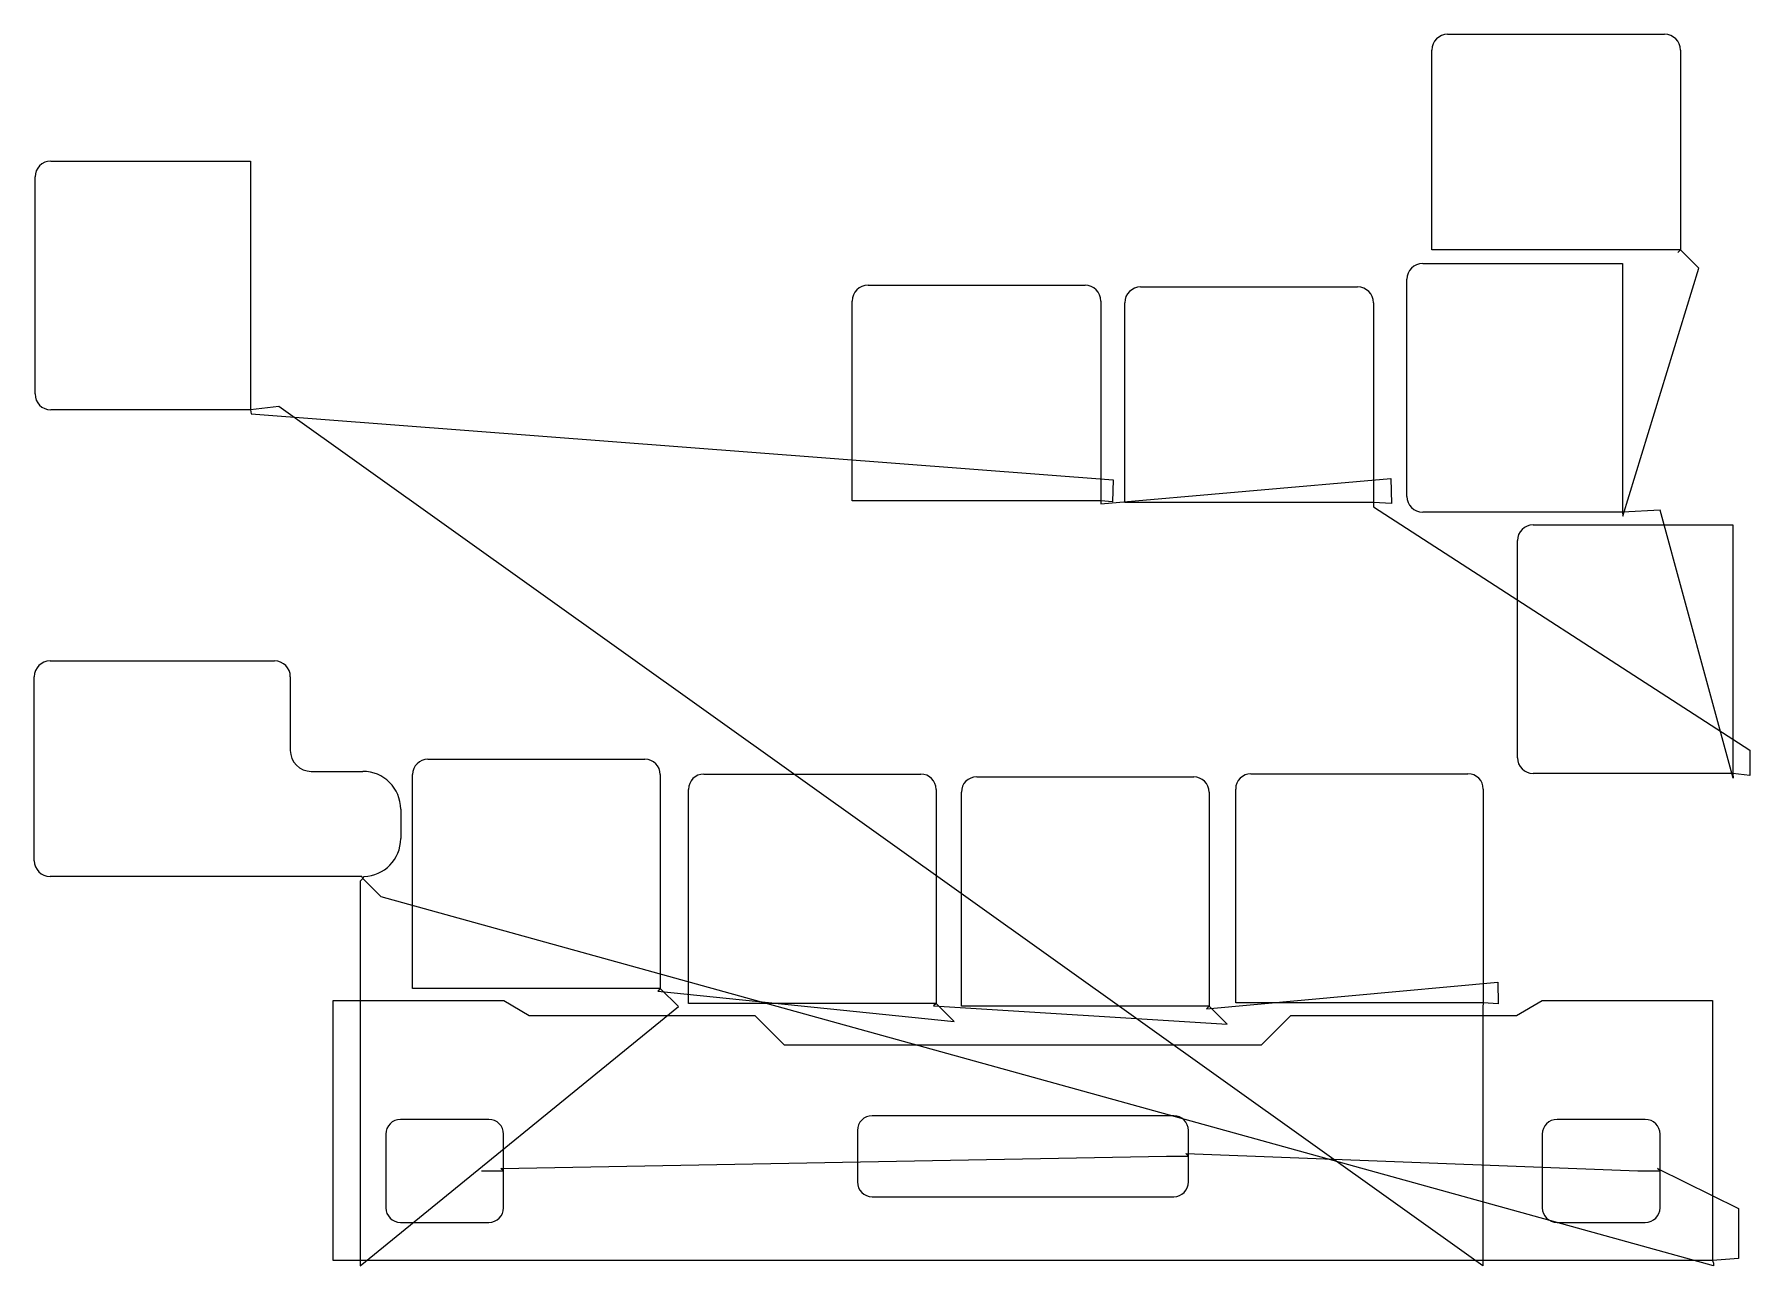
# Model space of a CAD drawing. Header units: metres. Extents: x 7 to 2339, y 0 to 1674.
import ezdxf

# ---------------------------------------------------------------- set-up
doc = ezdxf.new("R2010")
doc.units = ezdxf.units.M

msp = doc.modelspace()

# ---------------------------------------------------------------- linework, layer by layer
at = {"layer": 'TOOL_0'}
for p, q in [((1928.41, 1673.664), (2223.41, 1673.664)), ((1906.91, 1380.664), (1906.91, 1652.164)), ((2244.91, 1652.164), (2244.91, 1380.664)), ((29.755, 1501.394), (301.255, 1501.394)), ((301.255, 1501.394), (301.255, 1163.394)), ((8.255, 1184.894), (8.255, 1479.894)), ((2244.91, 1380.664), (1906.91, 1380.664)), ((2244.91, 1380.664), (2241.374, 1377.128)), ((2269.659, 1355.916), (2244.91, 1380.664)), ((1894.634, 1362.138), (2166.134, 1362.138)), ((2166.134, 1362.138), (2166.134, 1024.138)), ((2166.379, 1018.734), (2269.659, 1355.916)), ((1140.534, 1332.581), (1435.534, 1332.581)), ((1511.024, 1330.229), (1806.024, 1330.229)), ((1873.134, 1045.638), (1873.134, 1340.638)), ((1119.034, 1039.581), (1119.034, 1311.081)), ((1457.034, 1311.081), (1457.034, 1039.581)), ((1489.524, 1037.229), (1489.524, 1308.729)), ((1827.524, 1308.729), (1827.524, 1037.229)), ((339.452, 1167.897), (301.255, 1163.394)), ((1976.339, -0.002), (339.452, 1167.897)), ((301.255, 1163.394), (29.755, 1163.394)), ((301.255, 1163.394), (302.273, 1157.933)), ((302.273, 1157.933), (1473.607, 1068.071)), ((1457.087, 1035.336), (1851.374, 1069.718)), ((1473.607, 1068.071), (1472.995, 1038.405)), ((1851.374, 1069.718), (1851.914, 1036.166)), ((1457.034, 1039.581), (1119.034, 1039.581)), ((1472.995, 1038.405), (1457.034, 1039.581)), ((1457.034, 1039.581), (1457.087, 1035.336)), ((1827.524, 1037.229), (1489.524, 1037.229)), ((1851.914, 1036.166), (1827.524, 1037.229)), ((1827.524, 1037.229), (1827.638, 1031.295)), ((1827.638, 1031.295), (2339.005, 700.733)), ((2217.39, 1026.965), (2166.134, 1024.138)), ((2316.719, 662.512), (2217.39, 1026.965)), ((2166.134, 1024.138), (1894.634, 1024.138)), ((2044.707, 1006.941), (2316.207, 1006.941)), ((2166.134, 1024.138), (2166.379, 1018.734)), ((2316.207, 1006.941), (2316.207, 668.941)), ((2023.207, 690.441), (2023.207, 985.441)), ((28.79, 821.899), (333.79, 821.899)), ((7.29, 550.399), (7.29, 800.399)), ((355.29, 800.399), (355.29, 700.399)), ((2339.005, 700.733), (2339.005, 666.118)), ((542.357, 688.414), (837.357, 688.414)), ((383.79, 671.899), (453.79, 671.899)), ((521.557, 376.814), (521.557, 667.614)), ((858.157, 667.614), (858.157, 376.814)), ((917.302, 668.184), (1212.302, 668.184)), ((1288.261, 664.42), (1583.261, 664.42)), ((1661.096, 668.654), (1956.096, 668.654)), ((2316.207, 668.941), (2044.707, 668.941)), ((2339.005, 666.118), (2316.207, 668.941)), ((2316.207, 668.941), (2316.719, 662.512)), ((896.502, 356.584), (896.502, 647.384)), ((1233.102, 647.384), (1233.102, 356.584)), ((1267.461, 352.82), (1267.461, 643.62)), ((1604.061, 643.62), (1604.061, 352.82)), ((1640.296, 357.054), (1640.296, 647.854)), ((1976.896, 647.854), (1976.896, 357.054)), ((505.29, 620.399), (505.29, 580.399)), ((452.29, 528.899), (28.79, 528.899)), ((453.809, 526.31), (450.273, 522.774)), ((450.273, 522.774), (450.273, -0.001)), ((453.809, 526.31), (452.29, 528.899)), ((455.29, 528.921), (453.809, 526.31)), ((478.558, 501.562), (453.809, 526.31)), ((2289.656, 0), (478.558, 501.562)), ((858.157, 376.814), (521.557, 376.814)), ((858.157, 376.814), (854.621, 373.278)), ((854.621, 373.278), (1257.851, 331.835)), ((882.906, 352.065), (858.157, 376.814)), ((1600.525, 349.284), (1996.554, 385.389)), ((1996.554, 385.389), (1996.928, 356.098)), ((413.614, 7.269), (413.614, 360.269)), ((413.614, 360.269), (645.516, 360.269)), ((450.273, -0.001), (882.906, 352.065)), ((645.516, 360.269), (680.157, 340.269)), ((1233.102, 356.584), (896.502, 356.584)), ((1233.102, 356.584), (1229.566, 353.048)), ((1229.566, 353.048), (1628.81, 328.071)), ((1257.851, 331.835), (1233.102, 356.584)), ((1604.061, 352.82), (1267.461, 352.82)), ((1604.061, 352.82), (1600.525, 349.284)), ((1628.81, 328.071), (1604.061, 352.82)), ((1976.896, 357.054), (1640.296, 357.054)), ((1976.896, 357.054), (1976.339, 351.216)), ((1976.339, 351.216), (1976.339, -0.002)), ((1996.928, 356.098), (1976.896, 357.054)), ((2022.07, 340.269), (2056.711, 360.269)), ((2056.711, 360.269), (2288.613, 360.269)), ((2288.613, 360.269), (2288.613, 7.269)), ((680.157, 340.269), (986.735, 340.269)), ((986.735, 340.269), (1026.735, 300.269)), ((1675.492, 300.269), (1715.492, 340.269)), ((1715.492, 340.269), (2022.07, 340.269)), ((1026.735, 300.269), (1675.492, 300.269)), ((625.114, 198.769), (505.114, 198.769)), ((1556.114, 203.769), (1146.114, 203.769)), ((2197.114, 198.769), (2077.114, 198.769)), ((485.114, 178.769), (485.114, 78.769)), ((645.114, 128.769), (645.114, 178.769)), ((1126.114, 183.769), (1126.114, 113.769)), ((1576.114, 148.769), (1576.114, 183.769)), ((2057.114, 178.769), (2057.114, 78.769)), ((2217.114, 128.769), (2217.114, 178.769)), ((641.578, 132.305), (1546.114, 148.769)), ((1546.114, 148.769), (1576.114, 148.769)), ((1576.114, 148.769), (1572.578, 152.305)), ((1572.578, 152.305), (2187.114, 128.769)), ((1576.114, 113.769), (1576.114, 148.769)), ((615.114, 128.769), (645.114, 128.769)), ((645.114, 128.769), (641.578, 132.305)), ((645.114, 78.769), (645.114, 128.769)), ((2187.114, 128.769), (2217.114, 128.769)), ((2217.114, 128.769), (2213.578, 132.305)), ((2213.578, 132.305), (2323.878, 77.631)), ((2217.114, 78.769), (2217.114, 128.769)), ((1146.114, 93.769), (1556.114, 93.769)), ((2323.878, 77.631), (2323.878, 9.702)), ((505.114, 58.769), (625.114, 58.769)), ((2077.114, 58.769), (2197.114, 58.769)), ((2288.614, 7.269), (413.614, 7.269)), ((2288.613, 7.269), (2289.656, 3.286)), ((2323.878, 9.702), (2288.614, 7.269)), ((2289.656, 3.286), (2289.656, 0))]:
    msp.add_line(p, q, dxfattribs=at)
for centre, radius, start, end in [((1928.41, 1652.164), 21.5, 90, 180), ((2223.41, 1652.164), 21.5, 0, 90), ((29.755, 1479.894), 21.5, 90, 180), ((1894.634, 1340.638), 21.5, 90, 180), ((1140.534, 1311.081), 21.5, 90, 180), ((1435.534, 1311.081), 21.5, 0, 90), ((1511.024, 1308.729), 21.5, 90, 180), ((1806.024, 1308.729), 21.5, 0, 90), ((29.755, 1184.894), 21.5, 180, 270), ((1894.634, 1045.638), 21.5, 180, 270), ((2044.707, 985.441), 21.5, 90, 180), ((28.79, 800.399), 21.5, 90, 180), ((333.79, 800.399), 21.5, 0, 90), ((383.79, 700.399), 28.5, 180, 270), ((542.357, 667.614), 20.8, 90, 180), ((837.357, 667.614), 20.8, 0, 90), ((2044.707, 690.441), 21.5, 180, 270), ((453.79, 620.399), 51.5, 0, 90), ((917.302, 647.384), 20.8, 90, 180), ((1212.302, 647.384), 20.8, 0, 90), ((1288.261, 643.62), 20.8, 90, 180), ((1583.261, 643.62), 20.8, 0, 90), ((1661.096, 647.854), 20.8, 90, 180), ((1956.096, 647.854), 20.8, 0, 90), ((453.79, 580.399), 51.5, 271.66905, 0), ((28.79, 550.399), 21.5, 180, 270), ((505.114, 178.769), 20, 90, 180), ((625.114, 178.769), 20, 0, 90), ((1146.114, 183.769), 20, 90, 180), ((1556.114, 183.769), 20, 0, 90), ((2077.114, 178.769), 20, 90, 180), ((2197.114, 178.769), 20, 0, 90), ((1146.114, 113.769), 20, 180, 270), ((1556.114, 113.769), 20, 270, 0), ((505.114, 78.769), 20, 180, 270), ((625.114, 78.769), 20, 270, 0), ((2077.114, 78.769), 20, 180, 270), ((2197.114, 78.769), 20, 270, 0)]:
    msp.add_arc(centre, radius, start, end, dxfattribs=at)

doc.saveas('drawing.dxf')
